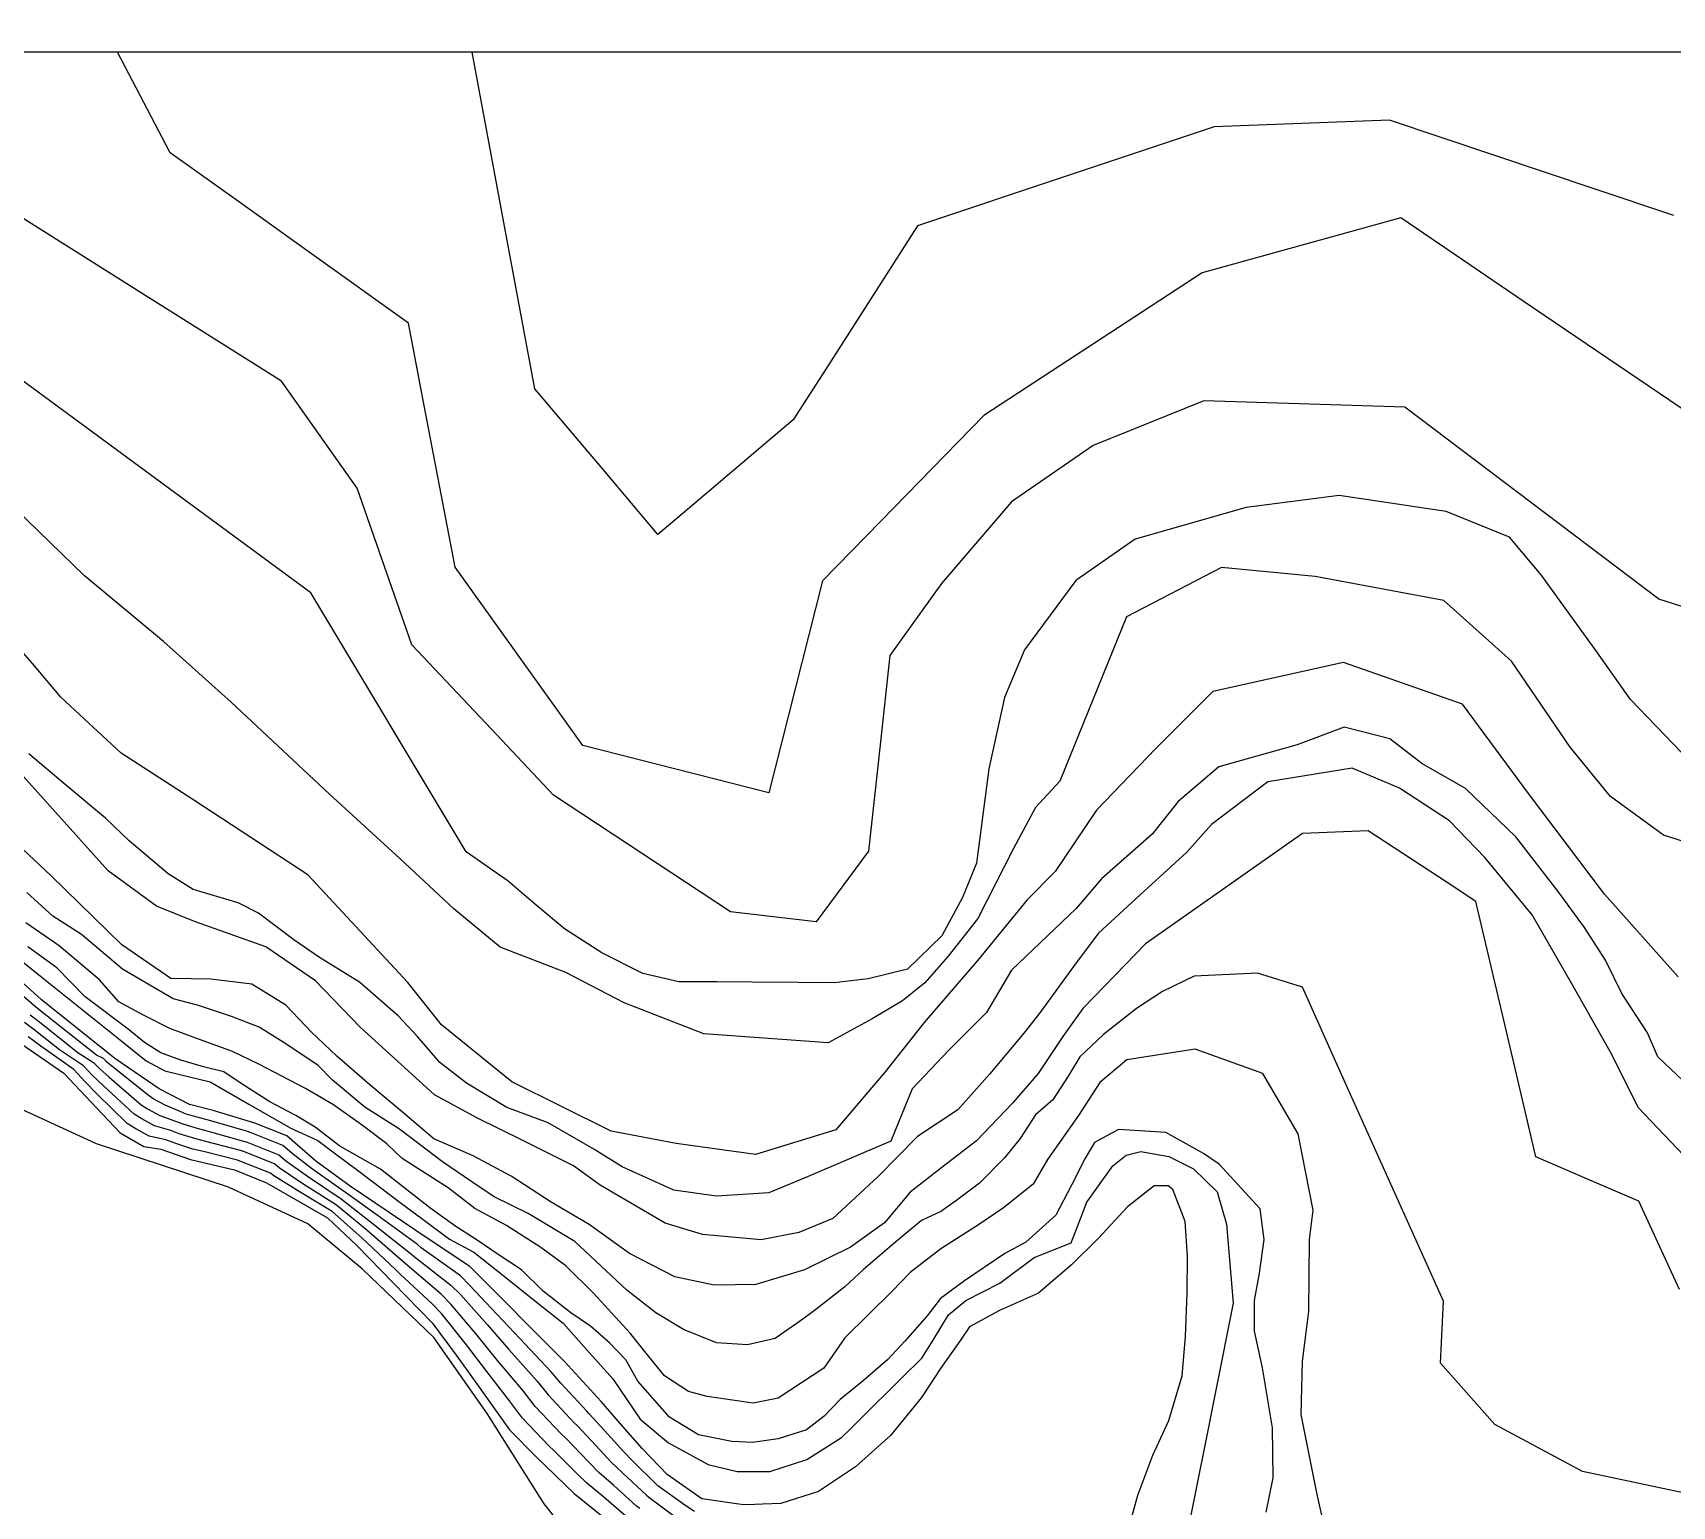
# Model space of a CAD drawing. Header units: millimetres. Extents: x 1101 to 4203, y 1053 to 1744.
# Drawn here: x 1482.8 to 1580, y 1655.1 to 1742.4 of the extents above; entities that cross this region are included whole.
import ezdxf

# ---------------------------------------------------------------- set-up
doc = ezdxf.new("R2010")
doc.units = ezdxf.units.MM
doc.layers.add('01_Fina', color=7, linetype='Continuous')

msp = doc.modelspace()

# ---------------------------------------------------------------- linework, layer by layer
msp.add_spline([(1206.55, 1742.411), (1198.036, 1713.245), (1191.712, 1699.458), (1188.115, 1692.655), (1185.804, 1676.355), (1188.204, 1664.121), (1192.37, 1645.395), (1198.957, 1631.579), (1205.919, 1617.923), (1212.006, 1606.116), (1219.798, 1593.741), (1226.027, 1584.556), (1235.412, 1573.916), (1239.381, 1569.044), (1262.456, 1553.753), (1273.817, 1547.943), (1292.279, 1545.864), (1304.629, 1545.032), (1323.86, 1547.241), (1343.768, 1554.244), (1348.177, 1560.24), (1355.099, 1558.478), (1361.05, 1563.528), (1368.811, 1564.744), (1375.81, 1569.684), (1387.223, 1575.308), (1397.875, 1585.58), (1409.717, 1597.182), (1418.41, 1615.582), (1419.855, 1625.077), (1420.374, 1641.997), (1422.228, 1651.701), (1429.173, 1651.447), (1435.26, 1654.709), (1443.361, 1656.59), (1455.3, 1651.182), (1462.27, 1643.182), (1465.927, 1633.22), (1474.194, 1620.717), (1478.652, 1616.668), (1481.052, 1602.658), (1484.132, 1591.314), (1484.891, 1574.332), (1484.358, 1564.209), (1486.422, 1559.181), (1489.394, 1548.073), (1492.669, 1543.867), (1495.886, 1536.945), (1501.551, 1533.066), (1522.852, 1526.997), (1548.84, 1524.652), (1563.366, 1519.91), (1597.015, 1518.916), (1608.069, 1518.759), (1621.874, 1530.8), (1629.228, 1540.852), (1637.328, 1541.751), (1654.578, 1528.415), (1666.447, 1514.072), (1678.809, 1502.283), (1683.259, 1485.417), (1688.258, 1473.248), (1696.093, 1461.999), (1707.128, 1455.142), (1716.579, 1451.321), (1728.091, 1440.45), (1739.119, 1428.492), (1751.998, 1419.885), (1768.138, 1407.716), (1779.751, 1403.892), (1792.302, 1394.742), (1800.327, 1389.872), (1811.751, 1382.948), (1818.472, 1377.635), (1820.168, 1369.015), (1828.212, 1360.848), (1834.333, 1353.311), (1847.27, 1343.538), (1858.598, 1336.789), (1868.42, 1330.801), (1878.399, 1329.631), (1894.155, 1331.085)], degree=3)
at = {"layer": '01_Fina'}
msp.add_line((1570.056, 1683.571), (1570.056, 1683.571), dxfattribs=at)
for points in [[(1135.279, 1103.446), (1874.369, 1103.446), (1873.926, 1741.263), (1134.836, 1741.263), (1135.279, 1123.403)], [(1581.037, 1719.792), (1571.19, 1726.48), (1563.865, 1731.455), (1552.1, 1728.188), (1539.153, 1719.734), (1533.047, 1713.484), (1529.595, 1709.951), (1527.152, 1700.344), (1526.399, 1697.381), (1515.388, 1700.181), (1507.816, 1710.755), (1505.879, 1720.851), (1505.045, 1725.199), (1499.291, 1729.317), (1495.11, 1732.309), (1490.928, 1735.302), (1487.807, 1741.263)], [(1580.06, 1731.596), (1575.394, 1733.153), (1563.192, 1737.226), (1552.813, 1736.841), (1544.263, 1733.993), (1535.216, 1730.979), (1529.777, 1722.482), (1527.852, 1719.474), (1521.584, 1714.175), (1519.833, 1712.695), (1516.697, 1716.404), (1512.543, 1721.317), (1511.017, 1729.483), (1508.815, 1741.263)], [(1586.422, 1706.553), (1579.162, 1708.856), (1564.103, 1720.231), (1552.195, 1720.604), (1545.626, 1717.955), (1540.786, 1714.615), (1536.637, 1709.778), (1533.587, 1705.528), (1533.011, 1700.23), (1532.324, 1693.92), (1529.208, 1689.749), (1524.137, 1690.325), (1513.65, 1697.235), (1509.962, 1701.151), (1505.25, 1706.155), (1502.01, 1715.433), (1497.516, 1721.767), (1489.103, 1727.065), (1481.247, 1732.013)], [(1580.53, 1699.746), (1577.478, 1702.913), (1575.482, 1705.729), (1572.195, 1710.305), (1570.317, 1712.534), (1566.56, 1714.059), (1560.221, 1714.998), (1554.703, 1714.294), (1548.129, 1712.417), (1544.608, 1709.953), (1541.555, 1705.846), (1540.382, 1703.031), (1539.442, 1698.807), (1538.712, 1693.214), (1537.892, 1691.184), (1536.652, 1688.904), (1534.632, 1686.934), (1532.292, 1686.354), (1530.282, 1686.134), (1528.162, 1686.154), (1525.392, 1686.164), (1523.332, 1686.184), (1521.072, 1686.194), (1518.932, 1686.674), (1516.512, 1687.894), (1514.292, 1689.334), (1512.612, 1690.734), (1510.962, 1692.154), (1508.472, 1693.894), (1499.254, 1709.223), (1478.889, 1724.21)], [(1587.258, 1692.387), (1579.442, 1694.882), (1576.294, 1697.161), (1573.906, 1700.09), (1570.432, 1705.189), (1566.415, 1708.769), (1558.784, 1710.191), (1553.248, 1710.734), (1547.603, 1707.804), (1543.663, 1698.065), (1542.219, 1696.514), (1540.908, 1694.081), (1538.787, 1689.933), (1537.032, 1687.709), (1535.662, 1686.126), (1534.335, 1685.057), (1532.538, 1683.987), (1529.927, 1682.576), (1522.544, 1683.101), (1517.835, 1684.94), (1514.368, 1686.737), (1510.473, 1688.234), (1507.734, 1690.501), (1504.524, 1693.495), (1500.372, 1697.302), (1494.54, 1702.749), (1490.517, 1706.342), (1485.851, 1710.235), (1481.742, 1714.213)], [(1580.313, 1686.485), (1575.94, 1691.385), (1571.434, 1697.345), (1567.525, 1702.642), (1560.48, 1705.105), (1552.728, 1703.383), (1549.349, 1700.006), (1545.837, 1696.364), (1543.385, 1692.723), (1541.715, 1691.049), (1538.799, 1687.474), (1535.619, 1683.766), (1533.3, 1680.852), (1530.385, 1677.409), (1525.614, 1675.952), (1520.91, 1676.614), (1517.067, 1677.343), (1511.17, 1680.256), (1506.996, 1683.633), (1505.008, 1686.149), (1499.077, 1692.519), (1492.319, 1696.955), (1488.013, 1699.736), (1484.435, 1703.047), (1482.778, 1705.033), (1477.66, 1710.823)], [(1581.352, 1679.605), (1579.111, 1681.75), (1578.483, 1683.156), (1576.975, 1685.492), (1575.995, 1687.476), (1574.764, 1689.409), (1573.201, 1691.533), (1570.688, 1694.772), (1567.698, 1697.635), (1565.109, 1699.117), (1563.225, 1700.574), (1560.511, 1701.277), (1557.732, 1700.226), (1553.083, 1698.92), (1550.671, 1696.861), (1549.138, 1694.927), (1546.123, 1692.29), (1544.615, 1690.532), (1540.789, 1686.877), (1539.307, 1684.365), (1537.07, 1682.13), (1534.909, 1679.845), (1533.634, 1676.744), (1528.73, 1674.655), (1526.399, 1673.69), (1523.304, 1673.49), (1520.771, 1673.851), (1517.716, 1675.217), (1516.028, 1676.262), (1513.331, 1677.83), (1510.886, 1678.737), (1508.492, 1680.173), (1506.904, 1681.407), (1505.568, 1682.969), (1504.434, 1684.178), (1502.141, 1686.168), (1499.766, 1687.635), (1498.254, 1688.667), (1496.162, 1690.254), (1494.952, 1690.859), (1492.28, 1691.665), (1490.81, 1692.581), (1488.492, 1694.546), (1487.08, 1695.881), (1484.686, 1697.871), (1482.544, 1699.685)], [(1581.012, 1675.495), (1577.932, 1678.731), (1576.384, 1681.871), (1574.094, 1685.935), (1571.646, 1690.157), (1568.843, 1693.551), (1566.75, 1695.721), (1563.789, 1697.655), (1560.986, 1698.838), (1555.993, 1698.039), (1552.646, 1695.514), (1551.193, 1693.873), (1548.414, 1691.348), (1545.95, 1689.076), (1544.624, 1687.308), (1542.476, 1684.341), (1541.529, 1683.142), (1539.508, 1680.743), (1537.613, 1678.597), (1535.213, 1677.019), (1532.89, 1674.655), (1530.197, 1672.161), (1528.177, 1671.33), (1525.96, 1670.895), (1522.475, 1671.211), (1520.257, 1671.884), (1516.416, 1674.14), (1514.831, 1675.288), (1511.822, 1676.792), (1509.129, 1678.098), (1506.594, 1679.483), (1502.184, 1683.506), (1499.53, 1686.237), (1496.6, 1688.255), (1492.362, 1689.759), (1490.105, 1690.669), (1487.254, 1692.767), (1482.21, 1698.37)], [(1580.379, 1667.964), (1579.22, 1670.475), (1577.969, 1673.184), (1575.079, 1674.433), (1571.875, 1675.818), (1571.16, 1678.867), (1570.056, 1683.571), (1568.325, 1690.949), (1566.618, 1692.065), (1561.938, 1695.123), (1558.032, 1694.969), (1548.742, 1688.434), (1546.932, 1686.574), (1545.022, 1684.604), (1543.832, 1682.954), (1542.372, 1680.744), (1540.852, 1679.004), (1538.712, 1676.774), (1536.832, 1675.314), (1534.792, 1673.714), (1533.262, 1671.914), (1531.242, 1670.474), (1528.512, 1669.114), (1525.642, 1668.254), (1523.172, 1668.204), (1520.832, 1668.714), (1518.152, 1670.084), (1515.762, 1671.804), (1513.512, 1673.134), (1511.142, 1674.674), (1508.882, 1675.874), (1506.542, 1676.874), (1504.682, 1678.454), (1502.752, 1680.084), (1500.802, 1681.784), (1499.292, 1683.204), (1497.772, 1684.804), (1495.752, 1686.044), (1493.332, 1686.334), (1490.952, 1686.374), (1488.064, 1688.368), (1483.84, 1692.475), (1478.247, 1697.722)], [(1547.752, 1653.834), (1548.272, 1655.774), (1549.162, 1658.144), (1550.122, 1660.194), (1550.902, 1662.844), (1551.102, 1665.154), (1551.212, 1667.754), (1551.232, 1669.924), (1551.082, 1671.984), (1550.352, 1673.884), (1550.082, 1674.094), (1549.252, 1674.094), (1547.672, 1672.864), (1545.952, 1671.004), (1544.342, 1669.424), (1542.392, 1667.744), (1540.082, 1666.704), (1538.292, 1665.744), (1537.762, 1664.964), (1536.592, 1663.284), (1535.452, 1661.564), (1533.612, 1659.314), (1531.542, 1657.454), (1529.342, 1655.994), (1527.122, 1655.274), (1526.032, 1655.234), (1525.582, 1655.214), (1524.902, 1655.194), (1522.442, 1655.554), (1520.372, 1657.004), (1518.912, 1658.514), (1517.762, 1659.844), (1516.462, 1661.324), (1514.302, 1663.694), (1508.682, 1669.314), (1506.222, 1670.954), (1501.592, 1674.074), (1499.562, 1675.564), (1497.832, 1677.054), (1495.942, 1677.804), (1493.472, 1678.564), (1492.062, 1678.924), (1490.262, 1679.854), (1487.642, 1681.634), (1483.282, 1685.134), (1476.052, 1691.654)], [(1580.703, 1655.883), (1574.643, 1657.172), (1569.433, 1659.957), (1566.223, 1663.589), (1566.397, 1667.261), (1560.533, 1680.3), (1559.262, 1683.125), (1558.033, 1685.859), (1555.372, 1686.693), (1551.616, 1686.512), (1549.739, 1685.604), (1548.207, 1684.596), (1546.251, 1683.074), (1544.848, 1681.746), (1544.146, 1680.597), (1543.25, 1679.194), (1542.212, 1678.306), (1541.295, 1676.894), (1540.378, 1675.748), (1538.888, 1674.259), (1537.474, 1673.19), (1536.595, 1672.579), (1535.449, 1672.044), (1534.417, 1671.166), (1533.539, 1670.441), (1532.01, 1669.142), (1530.902, 1668.111), (1529.183, 1666.775), (1528.419, 1666.202), (1526.776, 1665.057), (1525.133, 1664.675), (1523.299, 1664.789), (1521.351, 1665.591), (1519.708, 1666.584), (1517.988, 1667.92), (1514.912, 1670.807), (1512.133, 1672.459), (1510.121, 1673.441), (1508.804, 1674.327), (1507.055, 1675.524), (1504.51, 1677.446), (1502.45, 1678.762), (1500.534, 1680.366), (1499.695, 1681.228), (1497.779, 1682.521), (1496.19, 1683.508), (1494.561, 1684.131), (1492.549, 1684.801), (1491.088, 1685.184), (1488.087, 1686.938), (1485.667, 1688.997), (1483.966, 1690.074), (1482.433, 1691.486)], [(1522.002, 1654.794), (1521.432, 1655.174), (1519.832, 1656.324), (1519.762, 1656.384), (1518.342, 1657.794), (1517.772, 1658.374), (1517.082, 1659.144), (1515.762, 1660.594), (1515.622, 1660.744), (1514.082, 1662.414), (1513.492, 1663.104), (1511.642, 1665.054), (1510.302, 1666.484), (1508.672, 1668.204), (1508.122, 1668.764), (1505.802, 1670.434), (1505.572, 1670.614), (1503.182, 1672.354), (1501.322, 1673.704), (1499.302, 1675.124), (1498.122, 1676.034), (1497.592, 1676.494), (1495.722, 1677.244), (1495.442, 1677.334), (1493.322, 1677.954), (1492.732, 1678.104), (1491.862, 1678.344), (1491.522, 1678.494), (1490.622, 1678.884), (1489.922, 1679.254), (1489.612, 1679.464), (1487.662, 1681.024), (1487.142, 1681.454), (1486.972, 1681.634), (1486.552, 1681.834), (1483.532, 1684.224), (1482.952, 1684.684), (1476.192, 1690.514)], [(1559.718, 1652.199), (1558.898, 1655.906), (1557.968, 1660.552), (1558.043, 1663.711), (1558.414, 1666.648), (1558.452, 1670.922), (1558.674, 1672.648), (1557.781, 1677.182), (1555.699, 1680.751), (1551.682, 1682.2), (1547.628, 1681.569), (1546.029, 1680.23), (1544.764, 1678.26), (1542.929, 1675.652), (1542.074, 1674.202), (1540.326, 1672.79), (1538.838, 1671.786), (1536.607, 1670.374), (1534.784, 1668.961), (1533.706, 1667.846), (1530.916, 1665.096), (1529.673, 1663.295), (1526.958, 1661.511), (1525.47, 1661.214), (1522.755, 1661.623), (1521.64, 1661.92), (1520.226, 1662.849), (1519.222, 1664.076), (1518.181, 1665.377), (1516.019, 1667.73), (1514.382, 1669.365), (1512.895, 1670.443), (1510.849, 1671.744), (1508.989, 1672.748), (1507.39, 1673.974), (1504.675, 1675.721), (1503.771, 1676.587), (1502.32, 1677.664), (1500.609, 1678.891), (1498.936, 1679.858), (1496.183, 1681.307), (1494.621, 1682.051), (1492.278, 1682.905), (1490.902, 1683.426), (1489.34, 1684.206), (1487.878, 1685.002), (1486.725, 1686.303), (1484.345, 1688.31), (1482.374, 1689.686)], [(1481.333, 1688.04), (1483.329, 1686.447), (1487.879, 1682.815), (1489.495, 1681.506), (1490.609, 1680.917), (1493.282, 1680.251), (1495.587, 1678.931), (1498.04, 1677.525), (1499.664, 1676.786), (1500.726, 1675.99), (1502.095, 1674.964), (1503.496, 1673.914), (1504.562, 1673.115), (1505.907, 1672.107), (1507.479, 1670.929), (1508.917, 1670.178), (1510.335, 1669.046), (1512.988, 1666.929), (1514.206, 1665.956), (1515.608, 1664.397), (1517.158, 1662.673), (1518.778, 1660.266), (1520.459, 1658.869), (1522.818, 1657.582), (1524.521, 1657.167), (1526.464, 1657.167), (1528.669, 1657.887), (1530.721, 1659.183), (1531.204, 1659.662), (1532.059, 1660.509), (1532.695, 1661.14), (1533.396, 1661.835), (1534.306, 1662.737), (1535.478, 1663.898), (1536.141, 1664.963), (1537.063, 1666.446), (1538.083, 1667.313), (1540.102, 1668.333), (1542.142, 1669.851), (1544.337, 1670.731), (1544.704, 1671.695), (1545.248, 1673.129), (1545.954, 1674.107), (1546.801, 1675.278), (1547.582, 1675.907), (1548.45, 1676.124), (1550.122, 1675.842), (1551.576, 1675.104), (1552.987, 1673.738), (1553.535, 1671.834), (1553.931, 1667.142), (1552.901, 1661.995), (1552.285, 1658.916), (1551.773, 1656.359), (1551.221, 1653.6)], [(1555.877, 1654.764), (1556.304, 1656.79), (1556.268, 1659.761), (1555.664, 1663.315), (1555.202, 1665.483), (1555.202, 1667.296), (1555.486, 1668.931), (1555.771, 1670.921), (1555.522, 1672.734), (1553.1, 1675.38), (1552.176, 1676.02), (1549.935, 1677.264), (1547.126, 1677.442), (1545.703, 1676.66), (1545.134, 1675.7), (1544.352, 1674.136), (1543.427, 1672.359), (1541.649, 1670.76), (1540.405, 1670.085), (1538.006, 1668.468), (1536.579, 1667.42), (1535.799, 1666.395), (1534.461, 1664.902), (1533.458, 1663.811), (1532.008, 1662.54), (1530.626, 1661.448), (1529.689, 1660.446), (1528.641, 1659.644), (1526.969, 1659.109), (1525.431, 1658.886), (1524.204, 1658.953), (1522.242, 1659.354), (1520.525, 1660.401), (1518.642, 1662.518), (1517.928, 1663.789), (1516.97, 1664.791), (1515.833, 1665.794), (1514.673, 1666.574), (1513.023, 1667.867), (1511.748, 1669.122), (1510.366, 1670.036), (1509.05, 1670.927), (1507.846, 1671.685), (1506.308, 1672.799), (1503.379, 1675.084), (1500.971, 1676.443), (1499.522, 1677.579), (1498.362, 1678.27), (1496.824, 1679.072), (1495.124, 1680.17), (1494.099, 1680.86), (1492.895, 1681.15), (1491.557, 1681.551), (1490.375, 1681.975), (1489.394, 1682.599), (1488.435, 1683.378), (1485.89, 1685.302), (1484.195, 1687.018), (1482.479, 1688.266)], [(1482.622, 1684.224), (1483.192, 1683.794), (1485.452, 1682.004), (1486.382, 1681.414), (1486.722, 1681.054), (1487.302, 1680.534), (1489.202, 1678.904), (1489.572, 1678.664), (1490.302, 1678.274), (1491.232, 1677.934), (1491.662, 1677.764), (1492.582, 1677.494), (1493.182, 1677.344), (1495.272, 1676.754), (1495.492, 1676.684), (1497.352, 1675.944), (1497.752, 1675.604), (1499.052, 1674.674), (1501.052, 1673.324), (1502.882, 1671.904), (1505.142, 1670.114), (1505.392, 1669.914), (1507.562, 1668.214), (1508.122, 1667.654), (1509.702, 1665.874), (1510.992, 1664.394), (1512.672, 1662.524), (1513.322, 1661.724), (1514.872, 1660.064), (1515.072, 1659.874), (1516.412, 1658.444), (1517.042, 1657.744), (1517.762, 1657.084), (1519.152, 1655.764), (1519.292, 1655.654), (1520.922, 1654.444)], [(1518.752, 1654.974), (1518.542, 1655.144), (1517.192, 1656.364), (1516.322, 1657.114), (1515.732, 1657.734), (1514.372, 1659.144), (1514.122, 1659.384), (1512.562, 1661.024), (1511.862, 1661.934), (1510.332, 1663.744), (1509.092, 1665.274), (1507.562, 1667.094), (1506.992, 1667.674), (1504.972, 1669.394), (1504.712, 1669.624), (1502.582, 1671.464), (1500.782, 1672.954), (1498.792, 1674.224), (1497.372, 1675.164), (1497.112, 1675.394), (1495.272, 1676.124), (1495.092, 1676.184), (1493.042, 1676.734), (1492.432, 1676.884), (1491.462, 1677.184), (1490.952, 1677.384), (1489.992, 1677.654), (1489.232, 1678.074), (1488.792, 1678.354), (1486.942, 1680.044), (1486.302, 1680.664), (1485.792, 1681.204), (1484.362, 1682.164), (1482.842, 1683.354), (1482.292, 1683.774)], [(1517.932, 1654.524), (1516.622, 1655.644), (1515.592, 1656.494), (1515.052, 1657.034), (1513.672, 1658.414), (1513.372, 1658.694), (1511.802, 1660.334), (1511.042, 1661.354), (1509.682, 1663.094), (1508.492, 1664.674), (1507.002, 1666.534), (1506.432, 1667.124), (1504.562, 1668.874), (1504.282, 1669.134), (1502.282, 1671.014), (1500.522, 1672.574), (1498.532, 1673.784), (1497.002, 1674.724), (1496.872, 1674.844), (1495.052, 1675.564), (1494.912, 1675.614), (1492.892, 1676.124), (1492.272, 1676.274), (1491.262, 1676.604), (1490.662, 1676.824), (1489.672, 1677.044), (1488.892, 1677.484), (1488.372, 1677.794), (1486.582, 1679.554), (1485.882, 1680.264), (1485.202, 1680.984), (1483.262, 1682.374), (1482.502, 1682.924)], [(1515.692, 1651.974), (1513.092, 1655.254), (1509.712, 1660.604), (1506.552, 1665.104), (1502.312, 1669.154), (1499.072, 1671.854), (1494.382, 1674.024), (1486.552, 1676.594), (1481.622, 1678.864)]]:
    msp.add_lwpolyline(points, dxfattribs=at)
at = {"layer": '01_Fina', "linetype": 'Continuous'}
msp.add_lwpolyline([(1482.132, 1682.494), (1484.612, 1680.764), (1486.222, 1679.074), (1487.962, 1677.234), (1489.352, 1676.424), (1490.372, 1676.264), (1492.122, 1675.664), (1494.742, 1675.044), (1496.632, 1674.284), (1500.252, 1672.194), (1501.982, 1670.564), (1504.142, 1668.354), (1506.452, 1665.984), (1507.882, 1664.064), (1509.032, 1662.444), (1511.042, 1659.644), (1512.632, 1658.014), (1514.872, 1655.864), (1517.322, 1653.904)], dxfattribs=at)

doc.saveas('drawing.dxf')
